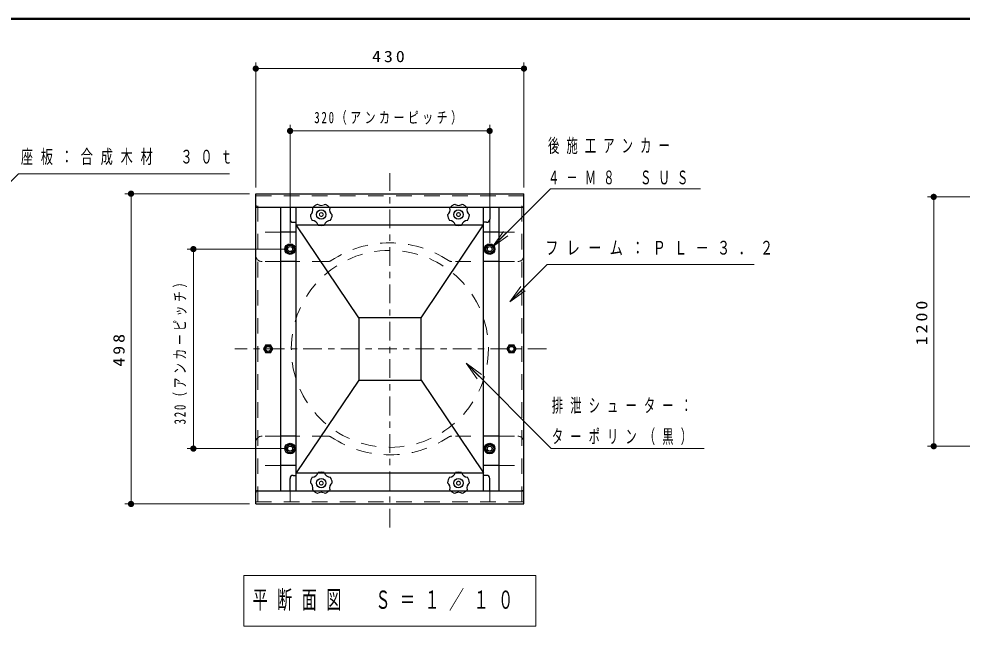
# Model space of a CAD drawing. Units: millimetres on the paper, scale 1:10, with parts at other scales. Extents: x -385 to 0, y 0 to 267.
# Drawn here: x -294 to -142.8, y 169.6 to 267 of the extents above; entities that cross this region are included whole.
import ezdxf

# ---------------------------------------------------------------- set-up
doc = ezdxf.new("R2010")
doc.units = ezdxf.units.MM
doc.linetypes.add('USER1', pattern=[4.5, 2.5, -2])
doc.linetypes.add('USER2', pattern=[6, 3, -1, 1, -1])
doc.layers.add('LY_1', color=7, linetype='Continuous', lineweight=13)
doc.styles.add('ＭＳ ゴシック', font='')
doc.styles.get('ＭＳ ゴシック').set_extended_font_data('MS Gothic')

# ---------------------------------------------------------------- blocks, each defined once
blk = doc.blocks.new('filled_dot')
at = {"color": 0, "linetype": 'Continuous', "lineweight": -2, "const_width": 1.25}
blk.add_lwpolyline([(-0.625, 0, 1), (0.625, 0, 1)], format="xyb", close=True, dxfattribs=at)

msp = doc.modelspace()

# ---------------------------------------------------------------- linework, layer by layer
at = {"layer": 'LY_1', "lineweight": 50}
msp.add_line((0, 267), (-385, 267), dxfattribs=at)
at = {"layer": 'LY_1'}
for p, q in [((-256.03, 239.955), (-256.03, 260.023)), ((-256.03, 259.023), (-213.03, 259.023)), ((-213.03, 239.955), (-213.03, 260.023)), ((-250.53, 231.07), (-250.53, 250.023)), ((-218.53, 231.07), (-218.53, 250.023)), ((-250.53, 249.023), (-218.53, 249.023)), ((-257.03, 238.955), (-277.03, 238.955)), ((-276.03, 189.185), (-276.03, 238.955)), ((-128.334, 238.448), (-148.334, 238.448)), ((-147.334, 198.448), (-147.334, 238.448)), ((-218.099, 230.441), (-216.331, 232.916)), ((-218.099, 230.441), (-215.978, 232.562)), ((-215.624, 232.209), (-218.099, 230.441)), ((-251.53, 230.07), (-267.03, 230.07)), ((-266.03, 198.07), (-266.03, 230.07)), ((-215.293, 221.587), (-213.525, 224.062)), ((-215.293, 221.587), (-213.172, 223.708)), ((-212.818, 223.355), (-215.293, 221.587)), ((-220.551, 209.271), (-222.319, 211.746)), ((-222.319, 211.746), (-219.844, 209.978)), ((-222.319, 211.746), (-220.198, 209.625)), ((-128.334, 198.448), (-148.334, 198.448)), ((-251.53, 198.07), (-267.03, 198.07)), ((-257.03, 189.185), (-277.03, 189.185)), ((-257.93, 177.723), (-257.93, 169.59)), ((-211.13, 177.723), (-257.93, 177.723)), ((-211.13, 169.59), (-211.13, 177.723)), ((-257.93, 169.59), (-211.13, 169.59))]:
    msp.add_line(p, q, dxfattribs=at)
at = {"layer": 'LY_1', "linetype": 'USER2'}
for p, q in [((-234.53, 185.402), (-234.53, 242.254)), ((-209.417, 214.07), (-259.364, 214.07))]:
    msp.add_line(p, q, dxfattribs=at)
at = {"layer": 'LY_1', "color": 3, "lineweight": 25}
for p, q in [((-256.03, 189.185), (-256.03, 238.955)), ((-256.03, 238.955), (-213.03, 238.955)), ((-213.03, 189.185), (-213.03, 238.955)), ((-256.03, 236.82), (-213.03, 236.82)), ((-252.03, 191.32), (-252.03, 236.82)), ((-250.53, 236.868), (-250.53, 234.864)), ((-218.53, 236.868), (-218.53, 234.864)), ((-217.03, 191.32), (-217.03, 236.82)), ((-250.03, 234.364), (-249.53, 234.364)), ((-219.03, 234.364), (-219.53, 234.364)), ((-249.53, 232.807), (-252.03, 232.807)), ((-217.03, 232.807), (-219.53, 232.807)), ((-249.53, 228.07), (-252.03, 228.07)), ((-217.03, 228.07), (-219.53, 228.07)), ((-249.53, 200.07), (-252.03, 200.07)), ((-217.03, 200.07), (-219.53, 200.07)), ((-249.53, 195.334), (-252.03, 195.334)), ((-217.03, 195.334), (-219.53, 195.334)), ((-250.03, 193.777), (-249.53, 193.777)), ((-219.03, 193.777), (-219.53, 193.777)), ((-250.53, 191.273), (-250.53, 193.277)), ((-218.53, 191.273), (-218.53, 193.277)), ((-256.03, 191.32), (-213.03, 191.32)), ((-256.03, 189.185), (-213.03, 189.185))]:
    msp.add_line(p, q, dxfattribs=at)
at = {"layer": 'LY_1', "color": 3, "linetype": 'USER1'}
for p, q in [((-256.03, 238.635), (-213.03, 238.635)), ((-255.71, 189.505), (-255.71, 238.635)), ((-250.53, 238.703), (-250.53, 237.127)), ((-218.53, 238.703), (-218.53, 237.127)), ((-213.35, 189.505), (-213.35, 238.635)), ((-252.03, 232.807), (-256.03, 232.807)), ((-217.03, 232.807), (-213.03, 232.807)), ((-252.03, 228.07), (-255.03, 228.07)), ((-244.48, 228.07), (-252.03, 228.07)), ((-217.03, 228.07), (-224.58, 228.07)), ((-217.03, 228.07), (-214.03, 228.07)), ((-252.03, 200.07), (-255.03, 200.07)), ((-244.48, 200.07), (-252.03, 200.07)), ((-217.03, 200.07), (-224.58, 200.07)), ((-217.03, 200.07), (-214.03, 200.07)), ((-252.03, 195.334), (-256.03, 195.334)), ((-217.03, 195.334), (-213.03, 195.334)), ((-250.53, 189.505), (-250.53, 191.32)), ((-218.53, 189.505), (-218.53, 191.32)), ((-256.03, 189.505), (-213.03, 189.505))]:
    msp.add_line(p, q, dxfattribs=at)
at = {"layer": 'LY_1', "color": 32, "lineweight": 25}
for p, q in [((-249.53, 191.32), (-249.53, 236.82)), ((-219.53, 191.32), (-219.53, 236.82)), ((-249.53, 233.967), (-219.53, 233.967)), ((-239.53, 219.07), (-249.53, 233.967)), ((-229.53, 219.07), (-219.53, 233.967)), ((-229.53, 219.07), (-239.53, 219.07)), ((-239.53, 219.07), (-239.53, 209.07)), ((-229.53, 209.07), (-229.53, 219.07)), ((-239.53, 209.07), (-249.53, 194.174)), ((-239.53, 209.07), (-229.53, 209.07)), ((-229.53, 209.07), (-219.53, 194.174)), ((-249.53, 194.174), (-219.53, 194.174))]:
    msp.add_line(p, q, dxfattribs=at)
at = {"layer": 'LY_1', "lineweight": 25}
for p, q in [((-250.905, 230.72), (-251.28, 230.07)), ((-251.28, 230.07), (-250.905, 229.42)), ((-250.154, 230.72), (-250.905, 230.72)), ((-249.779, 230.07), (-250.154, 230.72)), ((-250.154, 229.42), (-249.779, 230.07)), ((-218.905, 230.72), (-219.28, 230.07)), ((-219.28, 230.07), (-218.905, 229.42)), ((-218.154, 230.72), (-218.905, 230.72)), ((-217.779, 230.07), (-218.154, 230.72)), ((-218.154, 229.42), (-217.779, 230.07)), ((-250.905, 229.42), (-250.154, 229.42)), ((-218.905, 229.42), (-218.154, 229.42)), ((-250.905, 198.72), (-251.28, 198.07)), ((-250.154, 198.72), (-250.905, 198.72)), ((-249.779, 198.07), (-250.154, 198.72)), ((-218.905, 198.72), (-219.28, 198.07)), ((-218.154, 198.72), (-218.905, 198.72)), ((-217.779, 198.07), (-218.154, 198.72)), ((-251.28, 198.07), (-250.905, 197.42)), ((-250.905, 197.42), (-250.154, 197.42)), ((-250.154, 197.42), (-249.779, 198.07)), ((-219.28, 198.07), (-218.905, 197.42)), ((-218.905, 197.42), (-218.154, 197.42)), ((-218.154, 197.42), (-217.779, 198.07))]:
    msp.add_line(p, q, dxfattribs=at)
at = {"layer": 'LY_1', "linetype": 'USER1'}
for p, q in [((-254.78, 214.07), (-254.405, 214.72)), ((-254.405, 213.42), (-254.78, 214.07)), ((-254.405, 214.72), (-253.654, 214.72)), ((-253.654, 213.42), (-254.405, 213.42)), ((-253.654, 214.72), (-253.279, 214.07)), ((-253.279, 214.07), (-253.654, 213.42)), ((-215.405, 214.72), (-215.78, 214.07)), ((-215.78, 214.07), (-215.405, 213.42)), ((-214.654, 214.72), (-215.405, 214.72)), ((-215.405, 213.42), (-214.654, 213.42)), ((-214.279, 214.07), (-214.654, 214.72)), ((-214.654, 213.42), (-214.279, 214.07))]:
    msp.add_line(p, q, dxfattribs=at)
at = {"layer": 'LY_1'}
for points in [[(-304.037, 232.154), (-294.074, 242.118), (-260.252, 242.118)], [(-218.099, 230.441), (-208.797, 239.744), (-184.753, 239.744)], [(-215.293, 221.587), (-209.292, 227.588), (-176.129, 227.588)], [(-222.319, 211.746), (-208.646, 198.073), (-184.144, 198.073)]]:
    msp.add_lwpolyline(points, dxfattribs=at)
at = {"layer": 'LY_1', "lineweight": 25}
for centre, radius in [((-245.53, 235.614), 0.75), ((-223.53, 235.614), 0.75), ((-250.53, 230.07), 0.85), ((-250.53, 230.07), 0.65), ((-250.53, 230.07), 0.4), ((-218.53, 230.07), 0.85), ((-218.53, 230.07), 0.65), ((-218.53, 230.07), 0.4), ((-254.03, 214.07), 0.575), ((-254.03, 214.07), 0.4), ((-215.03, 214.07), 0.575), ((-215.03, 214.07), 0.4), ((-250.53, 198.07), 0.85), ((-250.53, 198.07), 0.65), ((-250.53, 198.07), 0.4), ((-218.53, 198.07), 0.85), ((-218.53, 198.07), 0.65), ((-218.53, 198.07), 0.4), ((-245.53, 192.527), 0.75), ((-223.53, 192.527), 0.75)]:
    msp.add_circle(centre, radius, dxfattribs=at)
at = {"layer": 'LY_1', "color": 3, "linetype": 'USER1'}
for centre in [(-245.53, 235.614), (-223.53, 235.614), (-245.53, 192.527), (-223.53, 192.527)]:
    msp.add_circle(centre, 0.3, dxfattribs=at)
at = {"layer": 'LY_1', "color": 3, "lineweight": 25}
for centre in [(-250.53, 230.07), (-218.53, 230.07), (-250.53, 198.07), (-218.53, 198.07)]:
    msp.add_circle(centre, 0.65, dxfattribs=at)
at = {"layer": 'LY_1', "linetype": 'USER1'}
msp.add_circle((-234.53, 214.07), 15.8, dxfattribs=at)
at = {"layer": 'LY_1', "color": 3, "lineweight": 25}
for centre, radius, start, end in [((-255.73, 237.12), 0.3, 180, 270), ((-213.33, 237.12), 0.3, 270, 0), ((-250.03, 234.864), 0.5, 180, 270), ((-219.03, 234.864), 0.5, 270, 0), ((-250.03, 193.277), 0.5, 90, 180), ((-219.03, 193.277), 0.5, 0, 90), ((-255.73, 191.02), 0.3, 90, 180), ((-213.33, 191.02), 0.3, 0, 90)]:
    msp.add_arc(centre, radius, start, end, dxfattribs=at)
at = {"layer": 'LY_1', "lineweight": 25}
for centre, radius, start, end in [((-247.956, 236.402), 1.088, 308.52722, 15.47278), ((-245.53, 235.614), 1.75, 136.41188, 141.94896), ((-245.53, 235.614), 1.75, 38.05104, 43.58812), ((-243.103, 236.402), 1.088, 164.52722, 231.47278), ((-225.956, 236.402), 1.088, 308.52722, 15.47278), ((-223.53, 235.614), 1.75, 136.41188, 141.94896), ((-223.53, 235.614), 1.75, 38.05104, 43.58812), ((-221.103, 236.402), 1.088, 164.52722, 231.47278), ((-245.53, 235.614), 1.75, 182.05104, 213.94896), ((-247.029, 233.55), 1.088, 20.52722, 87.47278), ((-244.03, 233.55), 1.088, 92.52722, 159.47278), ((-245.53, 235.614), 1.75, 326.05104, 357.94896), ((-223.53, 235.614), 1.75, 182.05104, 213.94896), ((-225.029, 233.55), 1.088, 20.52722, 87.47278), ((-222.03, 233.55), 1.088, 92.52722, 159.47278), ((-223.53, 235.614), 1.75, 326.05104, 357.94896), ((-245.53, 235.614), 1.75, 254.05104, 285.94896), ((-223.53, 235.614), 1.75, 254.05104, 285.94896), ((-247.029, 194.591), 1.088, 272.52722, 339.47278), ((-245.53, 192.527), 1.75, 74.05104, 105.94896), ((-244.03, 194.591), 1.088, 200.52722, 267.47278), ((-225.029, 194.591), 1.088, 272.52722, 339.47278), ((-223.53, 192.527), 1.75, 74.05104, 105.94896), ((-222.03, 194.591), 1.088, 200.52722, 267.47278), ((-245.53, 192.527), 1.75, 146.05104, 177.94896), ((-247.956, 191.739), 1.088, 344.52722, 51.47278), ((-243.103, 191.739), 1.088, 128.52722, 195.47278), ((-245.53, 192.527), 1.75, 2.05104, 33.94896), ((-223.53, 192.527), 1.75, 146.05104, 177.94896), ((-225.956, 191.739), 1.088, 344.52722, 51.47278), ((-221.103, 191.739), 1.088, 128.52722, 195.47278), ((-223.53, 192.527), 1.75, 2.05104, 33.94896), ((-245.53, 192.527), 1.75, 218.05104, 223.58812), ((-245.53, 192.527), 1.75, 316.41188, 321.94896), ((-223.53, 192.527), 1.75, 218.05104, 223.58812), ((-223.53, 192.527), 1.75, 316.41188, 321.94896)]:
    msp.add_arc(centre, radius, start, end, dxfattribs=at)
at = {"layer": 'LY_1', "linetype": 'USER1'}
for centre, radius, start, end in [((-245.53, 235.614), 1.75, 110.05104, 136.41188), ((-245.53, 238.165), 1.088, 236.52722, 303.47278), ((-245.53, 235.614), 1.75, 43.58812, 69.94896), ((-223.53, 235.614), 1.75, 110.05104, 136.41188), ((-223.53, 238.165), 1.088, 236.52722, 303.47278), ((-223.53, 235.614), 1.75, 43.58812, 69.94896), ((-245.53, 192.527), 1.75, 223.58812, 249.94896), ((-245.53, 189.976), 1.088, 56.52722, 123.47278), ((-245.53, 192.527), 1.75, 290.05104, 316.41188), ((-223.53, 192.527), 1.75, 223.58812, 249.94896), ((-223.53, 189.976), 1.088, 56.52722, 123.47278), ((-223.53, 192.527), 1.75, 290.05104, 316.41188)]:
    msp.add_arc(centre, radius, start, end, dxfattribs=at)
at = {"layer": 'LY_1', "color": 3, "linetype": 'USER1'}
for centre, radius, start, end in [((-234.53, 214.07), 17, 56.44269, 123.55731), ((-255.03, 229.07), 1, 180, 270), ((-214.03, 229.07), 1, 270, 0), ((-244.48, 229.07), 1, 270, 303.55731), ((-224.58, 229.07), 1, 236.44269, 270), ((-255.03, 199.07), 1, 90, 180), ((-244.48, 199.07), 1, 56.44269, 90), ((-234.53, 214.07), 17, 236.44269, 303.55731), ((-224.58, 199.07), 1, 90, 123.55731), ((-214.03, 199.07), 1, 0, 90)]:
    msp.add_arc(centre, radius, start, end, dxfattribs=at)

# ---------------------------------------------------------------- block references
at = {"layer": 'LY_1', "xscale": 0.4, "yscale": 0.4}
for p in [(-256.03, 259.023), (-250.53, 249.023)]:
    msp.add_blockref('filled_dot', p, dxfattribs=at)
for p, rotation in [((-213.03, 259.023), 180), ((-218.53, 249.023), 180), ((-276.03, 238.955), 270), ((-147.334, 238.448), 270), ((-266.03, 230.07), 270), ((-266.03, 198.07), 90), ((-147.334, 198.448), 90), ((-276.03, 189.185), 90)]:
    msp.add_blockref('filled_dot', p, dxfattribs=dict(at, rotation=rotation))

# ---------------------------------------------------------------- texts
at = {"layer": 'LY_1', "style": 'ＭＳ ゴシック'}
for s, insert, char_height, attachment_point in [('\\T1.33;\\W1.15;430', (-234.53, 260.023), 1.833, 8), ('\\T1.32;\\W0.7;320（アンカーピッチ）', (-234.53, 250.023), 1.833, 8), ('\\T1.64;\\W0.6;後施工アンカー', (-209.169, 246.544), 2.199, 4), ('\\T1.64;\\W0.65;座板：合成木材\u3000３０ｔ', (-293.687, 244.768), 2.199, 4), ('\\T1.64;\\W0.6;４－Ｍ８\u3000ＳＵＳ', (-209.169, 241.544), 2.199, 4), ('\\T1.64;\\W0.7;フレーム：ＰＬ－３．２', (-209.615, 230.238), 2.199, 4), ('\\T1.64;\\W0.6;排泄シューター：', (-208.561, 204.873), 2.199, 4), ('\\T1.64;\\W0.6;ターポリン（黒）', (-208.561, 199.873), 2.199, 4), ('\\T1.64;\\W0.6;平断面図\u3000Ｓ＝１／１０', (-256.53, 173.656), 2.933, 4)]:
    msp.add_mtext(s, dxfattribs=dict(at, insert=insert, char_height=char_height, attachment_point=attachment_point))
at = {"layer": 'LY_1', "char_height": 1.833, "attachment_point": 8, "rotation": 90, "style": 'ＭＳ ゴシック'}
for s, insert in [('\\T1.32;\\W0.7;320（アンカーピッチ）', (-267.03, 214.07)), ('\\T1.33;\\W1.15;1200', (-148.334, 218.448)), ('\\T1.33;\\W1.15;498', (-277.03, 214.07))]:
    msp.add_mtext(s, dxfattribs=dict(at, insert=insert))

doc.saveas('drawing.dxf')
